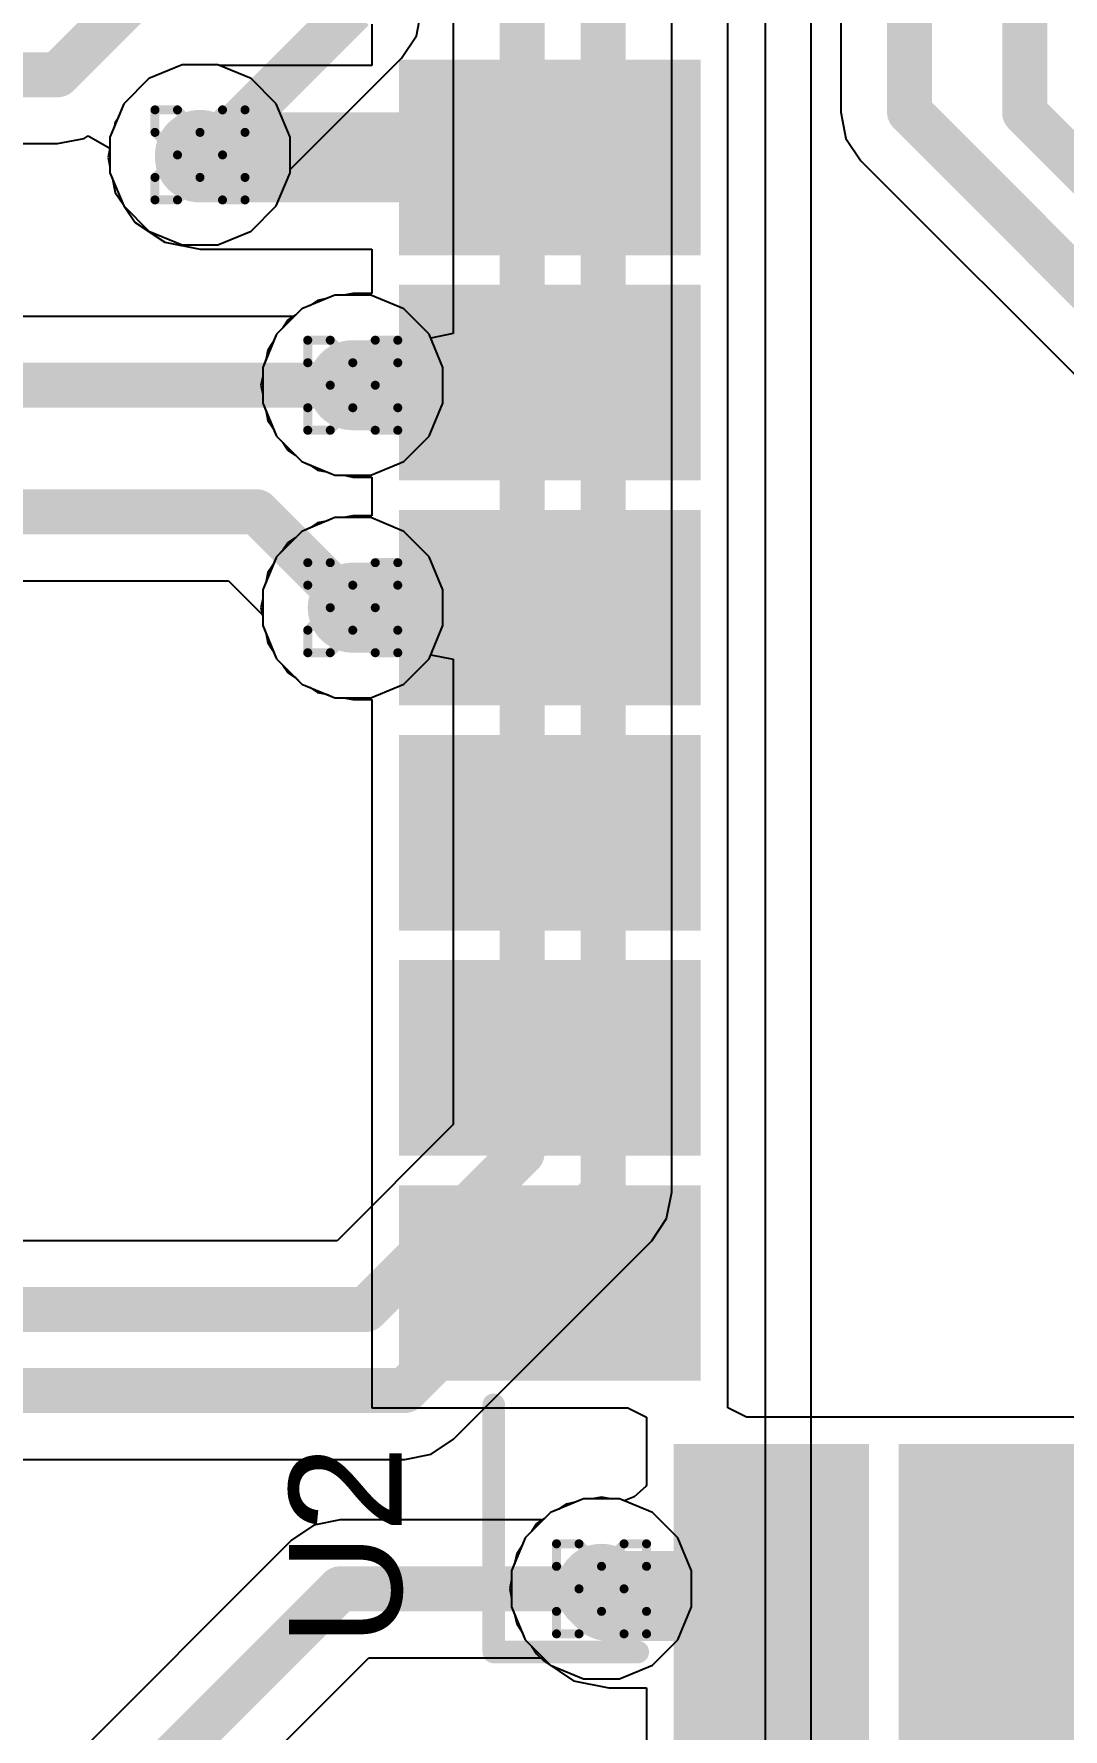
# Model space of a CAD drawing. Header units: inches. Extents: x -13 to 356, y -4 to 120.
# Drawn here: x 10.32 to 16.12, y 18.58 to 28.14 of the extents above; entities that cross this region are included whole.
import ezdxf

# ---------------------------------------------------------------- set-up
doc = ezdxf.new("R2010")
doc.units = ezdxf.units.IN
for name, color, linetype in [('Bottom Layer', 5, 'Continuous'), ('Drill Drawing', 1, 'Continuous'), ('GND', 16, 'Continuous'), ('POWER', 76, 'Continuous'), ('Top Layer', 1, 'Continuous'), ('Top Overlay', 2, 'Continuous'), ('Top Paste', 8, 'Continuous'), ('Top Solder', 216, 'Continuous'), ('Via Holes', 16, 'Continuous')]:
    doc.layers.add(name, color=color, linetype=linetype)
doc.styles.add('Arial', font='', dxfattribs={"height": 0.2})
doc.styles.get('Arial').set_extended_font_data('Arial')

# ---------------------------------------------------------------- blocks, each defined once
blk = doc.blocks.new('41_SMD_M______21')
at = {"layer": 'Top Layer'}
for points in [[(8, -5.91), (9.5, -5.91), (9.5, -6.81), (8, -6.81)], [(8, -7.18), (9.5, -7.18), (9.5, -8.08), (8, -8.08)], [(0.19, -9.63), (0.19, -8.13), (1.09, -8.13), (1.09, -9.63)], [(1.46, -9.63), (1.46, -8.13), (2.36, -8.13), (2.36, -9.63)], [(2.73, -9.63), (2.73, -8.13), (3.63, -8.13), (3.63, -9.63)], [(4, -9.63), (4, -8.13), (4.9, -8.13), (4.9, -9.63)], [(5.27, -9.63), (5.27, -8.13), (6.17, -8.13), (6.17, -9.63)], [(6.54, -9.63), (6.54, -8.13), (7.44, -8.13), (7.44, -9.63)]]:
    blk.add_hatch(color=1, dxfattribs=at).paths.add_polyline_path(points)
at = {"layer": 'Top Paste'}
for points in [[(8, -5.91), (9.5, -5.91), (9.5, -6.81), (8, -6.81)], [(8, -7.18), (9.5, -7.18), (9.5, -8.08), (8, -8.08)], [(0.19, -9.63), (0.19, -8.13), (1.09, -8.13), (1.09, -9.63)], [(1.46, -9.63), (1.46, -8.13), (2.36, -8.13), (2.36, -9.63)], [(2.73, -9.63), (2.73, -8.13), (3.63, -8.13), (3.63, -9.63)], [(4, -9.63), (4, -8.13), (4.9, -8.13), (4.9, -9.63)], [(5.27, -9.63), (5.27, -8.13), (6.17, -8.13), (6.17, -9.63)], [(6.54, -9.63), (6.54, -8.13), (7.44, -8.13), (7.44, -9.63)]]:
    blk.add_hatch(color=8, dxfattribs=at).paths.add_polyline_path(points)
at = {"layer": 'Top Solder'}
for points in [[(7.8984, -5.8084), (9.6016, -5.8084), (9.6016, -6.9116), (7.8984, -6.9116)], [(7.8984, -7.0784), (9.6016, -7.0784), (9.6016, -8.1816), (7.8984, -8.1816)], [(0.0884, -9.7316), (0.0884, -8.0284), (1.1916, -8.0284), (1.1916, -9.7316)], [(1.3584, -9.7316), (1.3584, -8.0284), (2.4616, -8.0284), (2.4616, -9.7316)], [(2.6284, -9.7316), (2.6284, -8.0284), (3.7316, -8.0284), (3.7316, -9.7316)], [(3.8984, -9.7316), (3.8984, -8.0284), (5.0016, -8.0284), (5.0016, -9.7316)], [(5.1684, -9.7316), (5.1684, -8.0284), (6.2716, -8.0284), (6.2716, -9.7316)], [(6.4384, -9.7316), (6.4384, -8.0284), (7.5416, -8.0284), (7.5416, -9.7316)]]:
    blk.add_hatch(color=216, dxfattribs=at).paths.add_polyline_path(points)
at = {"layer": 'Top Overlay'}
for points in [[(9.0718, -9.1968, 0.127, 0.127, 0), (9.0718, -8.384, 0.127, 0.127, 0)], [(9.0718, -9.1968, 0.127, 0.127, 0), (7.6768, -9.1968, 0.127, 0.127, 0)]]:
    blk.add_lwpolyline(points, format="xyseb", dxfattribs=at)
for points in [[(9.0401, -8.384, 0.0635, 0.0635, 1), (9.1036, -8.384, 0.0635, 0.0635, 1)], [(7.645, -9.1968, 0.0635, 0.0635, 1), (7.7085, -9.1968, 0.0635, 0.0635, 1)], [(9.0401, -9.1968, 0.0635, 0.0635, 1), (9.1036, -9.1968, 0.0635, 0.0635, 1)], [(9.0401, -9.1968, 0.0635, 0.0635, 1), (9.1036, -9.1968, 0.0635, 0.0635, 1)]]:
    blk.add_lwpolyline(points, format="xyseb", close=True, dxfattribs=at)

msp = doc.modelspace()

# ---------------------------------------------------------------- hatches: boundary and pattern name
at = {"layer": 'Bottom Layer'}
h = msp.add_hatch(color=5, dxfattribs=at)
edge = h.paths.add_edge_path()
edge.add_arc((11.2538, 27.4615), 0.254, 0, 360)
h = msp.add_hatch(color=5, dxfattribs=at)
edge = h.paths.add_edge_path()
edge.add_arc((12.1158, 26.162), 0.254, 0, 360)
h = msp.add_hatch(color=5, dxfattribs=at)
edge = h.paths.add_edge_path()
edge.add_arc((12.1158, 24.907), 0.254, 0, 360)
h = msp.add_hatch(color=5, dxfattribs=at)
edge = h.paths.add_edge_path()
edge.add_arc((13.5194, 19.3716), 0.254, 0, 360)
at = {"layer": 'GND'}
h = msp.add_hatch(color=16, dxfattribs=at)
edge = h.paths.add_edge_path()
edge.add_arc((11.2538, 27.4615), 0.254, 0, 360)
h = msp.add_hatch(color=16, dxfattribs=at)
edge = h.paths.add_edge_path()
edge.add_arc((12.1158, 26.162), 0.254, 0, 360)
h = msp.add_hatch(color=16, dxfattribs=at)
edge = h.paths.add_edge_path()
edge.add_arc((12.1158, 24.907), 0.254, 0, 360)
h = msp.add_hatch(color=16, dxfattribs=at)
edge = h.paths.add_edge_path()
edge.add_arc((13.5194, 19.3716), 0.254, 0, 360)
at = {"layer": 'POWER'}
h = msp.add_hatch(color=76, dxfattribs=at)
edge = h.paths.add_edge_path()
edge.add_arc((11.2538, 27.4615), 0.254, 0, 360)
h = msp.add_hatch(color=76, dxfattribs=at)
edge = h.paths.add_edge_path()
edge.add_arc((12.1158, 26.162), 0.254, 0, 360)
h = msp.add_hatch(color=76, dxfattribs=at)
edge = h.paths.add_edge_path()
edge.add_arc((12.1158, 24.907), 0.254, 0, 360)
h = msp.add_hatch(color=76, dxfattribs=at)
edge = h.paths.add_edge_path()
edge.add_arc((13.5194, 19.3716), 0.254, 0, 360)
at = {"layer": 'Top Layer'}
h = msp.add_hatch(color=1, dxfattribs=at)
edge = h.paths.add_edge_path()
edge.add_arc((11.2538, 27.4615), 0.254, 0, 360)
h = msp.add_hatch(color=1, dxfattribs=at)
edge = h.paths.add_edge_path()
edge.add_arc((12.1158, 26.162), 0.254, 0, 360)
h = msp.add_hatch(color=1, dxfattribs=at)
edge = h.paths.add_edge_path()
edge.add_arc((12.1158, 24.907), 0.254, 0, 360)
h = msp.add_hatch(color=1, dxfattribs=at)
edge = h.paths.add_edge_path()
edge.add_arc((13.5194, 19.3716), 0.254, 0, 360)
at = {"layer": 'Via Holes'}
h = msp.add_hatch(color=7, dxfattribs=at)
edge = h.paths.add_edge_path()
edge.add_arc((11.2538, 27.4615), 0.127, 0, 360)
h = msp.add_hatch(color=7, dxfattribs=at)
edge = h.paths.add_edge_path()
edge.add_arc((12.1158, 26.162), 0.127, 0, 360)
h = msp.add_hatch(color=7, dxfattribs=at)
edge = h.paths.add_edge_path()
edge.add_arc((12.1158, 24.907), 0.127, 0, 360)
h = msp.add_hatch(color=7, dxfattribs=at)
edge = h.paths.add_edge_path()
edge.add_arc((13.5194, 19.3716), 0.127, 0, 360)

# ---------------------------------------------------------------- linework, layer by layer
at = {"layer": 'Bottom Layer'}
for p, q in [((12.6824, 36.5295), (12.6824, 26.4533)), ((13.9166, 21.609), (13.9166, 36.0573)), ((14.869, 33.7659), (14.869, 27.7034)), ((12.4747, 28.134), (12.5043, 28.2826)), ((12.3905, 28.008), (12.4747, 28.134)), ((11.7618, 27.3793), (12.3905, 28.008)), ((14.869, 27.7034), (14.8986, 27.5548)), ((10.4506, 27.5253), (10.5993, 27.5549)), ((10.5993, 27.5549), (10.6219, 27.57)), ((10.6219, 27.57), (10.7458, 27.5001)), ((14.8986, 27.5548), (14.9828, 27.4287)), ((8.7823, 27.5253), (10.4506, 27.5253)), ((10.7458, 27.5001), (10.7458, 27.3604)), ((10.7458, 27.3604), (10.8231, 27.1737)), ((11.6845, 27.1737), (11.7618, 27.3604)), ((11.7618, 27.3604), (11.7618, 27.3793)), ((14.9828, 27.4287), (17.1531, 25.2584)), ((10.8231, 27.1737), (10.966, 27.0308)), ((11.5416, 27.0308), (11.6845, 27.1737)), ((10.966, 27.0308), (11.1528, 26.9535)), ((11.3548, 26.9535), (11.5416, 27.0308)), ((11.1528, 26.9535), (11.3548, 26.9535)), ((11.828, 26.5927), (11.7858, 26.5505)), ((12.0148, 26.67), (11.828, 26.5927)), ((12.2168, 26.67), (12.0148, 26.67)), ((12.4036, 26.5927), (12.2168, 26.67)), ((12.5465, 26.4498), (12.4036, 26.5927)), ((11.7858, 26.5505), (3.7679, 26.5505)), ((12.5554, 26.4281), (12.5465, 26.4498)), ((12.6824, 26.4533), (12.5554, 26.4281)), ((3.1655, 25.0591), (11.4143, 25.0591)), ((11.4143, 25.0591), (11.6078, 24.8656)), ((11.6078, 24.8656), (11.6078, 24.806)), ((11.6078, 24.806), (11.6851, 24.6192)), ((11.6851, 24.6192), (11.828, 24.4763)), ((12.4036, 24.4763), (12.5465, 24.6192)), ((12.5465, 24.6192), (12.5554, 24.6409)), ((12.5554, 24.6409), (12.6824, 24.6157)), ((12.6824, 24.6157), (12.6824, 21.9907)), ((11.828, 24.4763), (12.0148, 24.399)), ((12.0148, 24.399), (12.2168, 24.399)), ((12.2168, 24.399), (12.4036, 24.4763)), ((12.6824, 21.9907), (12.0276, 21.3358)), ((13.887, 21.4603), (13.9166, 21.609)), ((13.8028, 21.3343), (13.887, 21.4603)), ((12.0276, 21.3358), (3.927, 21.3358)), ((12.684, 20.2155), (13.8028, 21.3343)), ((12.5579, 20.1313), (12.684, 20.2155)), ((8.7085, 20.1017), (12.4093, 20.1017)), ((12.4093, 20.1017), (12.5579, 20.1313)), ((13.2317, 19.8022), (13.1895, 19.76)), ((13.4184, 19.8796), (13.2317, 19.8022)), ((13.6205, 19.8796), (13.4184, 19.8796)), ((13.8072, 19.8022), (13.6205, 19.8796)), ((13.9501, 19.6593), (13.8072, 19.8022)), ((11.896, 19.7304), (11.77, 19.6462)), ((12.0447, 19.76), (11.896, 19.7304)), ((13.1895, 19.76), (12.0447, 19.76)), ((11.77, 19.6462), (9.8549, 17.7311)), ((14.0274, 19.4726), (13.9501, 19.6593)), ((14.0274, 19.2705), (14.0274, 19.4726)), ((13.9501, 19.0838), (14.0274, 19.2705)), ((13.8072, 18.9409), (13.9501, 19.0838)), ((10.6593, 17.4368), (12.2056, 18.9831)), ((12.2056, 18.9831), (13.1895, 18.9831)), ((13.1895, 18.9831), (13.2317, 18.9409)), ((13.2317, 18.9409), (13.4184, 18.8636)), ((13.6205, 18.8636), (13.8072, 18.9409)), ((13.4184, 18.8636), (13.6205, 18.8636))]:
    msp.add_line(p, q, dxfattribs=at)
for points in [[(13.0709, 21.8298, 0.254, 0.254, 0), (13.0709, 36.5295, 0.254, 0.254, 0)], [(13.5281, 21.609, 0.254, 0.254, 0), (13.5281, 36.2182, 0.254, 0.254, 0)], [(15.2575, 27.7034, 0.254, 0.254, 0), (15.2575, 33.7659, 0.254, 0.254, 0)], [(15.9072, 27.7002, 0.254, 0.254, 0), (15.9072, 31.257, 0.254, 0.254, 0)], [(10.4506, 27.9138, 0.254, 0.254, 0), (11.2538, 28.717, 0.254, 0.254, 0)], [(11.2946, 27.4615, 0.254, 0.254, 0), (12.1158, 28.2826, 0.254, 0.254, 0)], [(-0.5352, 27.9138, 0.254, 0.254, 0), (10.4506, 27.9138, 0.254, 0.254, 0)], [(15.2575, 27.7034, 0.254, 0.254, 0), (17.4278, 25.5331, 0.254, 0.254, 0)], [(15.9072, 27.7002, 0.254, 0.254, 0), (17.6171, 25.9903, 0.254, 0.254, 0)], [(3.4379, 26.162, 0.254, 0.254, 0), (12.1158, 26.162, 0.254, 0.254, 0)], [(2.8356, 25.4476, 0.254, 0.254, 0), (11.5752, 25.4476, 0.254, 0.254, 0)], [(11.5752, 25.4476, 0.254, 0.254, 0), (12.1158, 24.907, 0.254, 0.254, 0)], [(12.1885, 20.9473, 0.254, 0.254, 0), (13.0709, 21.8298, 0.254, 0.254, 0)], [(12.4093, 20.4901, 0.254, 0.254, 0), (13.5281, 21.609, 0.254, 0.254, 0)], [(3.927, 20.9473, 0.254, 0.254, 0), (12.1885, 20.9473, 0.254, 0.254, 0)], [(4.1782, 20.4901, 0.254, 0.254, 0), (12.4093, 20.4901, 0.254, 0.254, 0)], [(10.0158, 17.3427, 0.254, 0.254, 0), (12.0447, 19.3716, 0.254, 0.254, 0)], [(12.0447, 19.3716, 0.254, 0.254, 0), (13.5194, 19.3716, 0.254, 0.254, 0)]]:
    msp.add_lwpolyline(points, format="xyseb", dxfattribs=at)
for points in [[(10.3871, 27.9138, 0.127, 0.127, 1), (10.5141, 27.9138, 0.127, 0.127, 1)], [(10.3871, 27.9138, 0.127, 0.127, 1), (10.5141, 27.9138, 0.127, 0.127, 1)], [(15.194, 27.7034, 0.127, 0.127, 1), (15.321, 27.7034, 0.127, 0.127, 1)], [(15.194, 27.7034, 0.127, 0.127, 1), (15.321, 27.7034, 0.127, 0.127, 1)], [(15.8437, 27.7002, 0.127, 0.127, 1), (15.9707, 27.7002, 0.127, 0.127, 1)], [(15.8437, 27.7002, 0.127, 0.127, 1), (15.9707, 27.7002, 0.127, 0.127, 1)], [(11.2311, 27.4615, 0.127, 0.127, 1), (11.3581, 27.4615, 0.127, 0.127, 1)], [(12.0523, 26.162, 0.127, 0.127, 1), (12.1793, 26.162, 0.127, 0.127, 1)], [(11.5117, 25.4476, 0.127, 0.127, 1), (11.6387, 25.4476, 0.127, 0.127, 1)], [(11.5117, 25.4476, 0.127, 0.127, 1), (11.6387, 25.4476, 0.127, 0.127, 1)], [(12.0523, 24.907, 0.127, 0.127, 1), (12.1793, 24.907, 0.127, 0.127, 1)], [(13.0074, 21.8298, 0.127, 0.127, 1), (13.1344, 21.8298, 0.127, 0.127, 1)], [(13.0074, 21.8298, 0.127, 0.127, 1), (13.1344, 21.8298, 0.127, 0.127, 1)], [(13.4646, 21.609, 0.127, 0.127, 1), (13.5916, 21.609, 0.127, 0.127, 1)], [(13.4646, 21.609, 0.127, 0.127, 1), (13.5916, 21.609, 0.127, 0.127, 1)], [(12.125, 20.9473, 0.127, 0.127, 1), (12.252, 20.9473, 0.127, 0.127, 1)], [(12.125, 20.9473, 0.127, 0.127, 1), (12.252, 20.9473, 0.127, 0.127, 1)], [(12.3458, 20.4901, 0.127, 0.127, 1), (12.4728, 20.4901, 0.127, 0.127, 1)], [(12.3458, 20.4901, 0.127, 0.127, 1), (12.4728, 20.4901, 0.127, 0.127, 1)], [(11.9812, 19.3716, 0.127, 0.127, 1), (12.1082, 19.3716, 0.127, 0.127, 1)], [(11.9812, 19.3716, 0.127, 0.127, 1), (12.1082, 19.3716, 0.127, 0.127, 1)], [(13.4559, 19.3716, 0.127, 0.127, 1), (13.5829, 19.3716, 0.127, 0.127, 1)]]:
    msp.add_lwpolyline(points, format="xyseb", close=True, dxfattribs=at)
at = {"layer": 'Drill Drawing'}
for points in [[(10.9998, 27.5885, 0.0508, 0.0508, 0), (10.9998, 27.7155, 0.0508, 0.0508, 0)], [(10.9998, 27.7155, 0.0508, 0.0508, 0), (11.1268, 27.7155, 0.0508, 0.0508, 0)], [(11.1268, 27.7155, 0.0508, 0.0508, 0), (11.2538, 27.5885, 0.0508, 0.0508, 0)], [(11.2538, 27.5885, 0.0508, 0.0508, 0), (11.3808, 27.7155, 0.0508, 0.0508, 0)], [(11.3808, 27.7155, 0.0508, 0.0508, 0), (11.5078, 27.7155, 0.0508, 0.0508, 0)], [(11.5078, 27.5885, 0.0508, 0.0508, 0), (11.5078, 27.7155, 0.0508, 0.0508, 0)], [(10.9998, 27.5885, 0.0508, 0.0508, 0), (11.1268, 27.4615, 0.0508, 0.0508, 0)], [(11.3808, 27.4615, 0.0508, 0.0508, 0), (11.5078, 27.5885, 0.0508, 0.0508, 0)], [(10.9998, 27.3345, 0.0508, 0.0508, 0), (11.1268, 27.4615, 0.0508, 0.0508, 0)], [(11.3808, 27.4615, 0.0508, 0.0508, 0), (11.5078, 27.3345, 0.0508, 0.0508, 0)], [(10.9998, 27.2075, 0.0508, 0.0508, 0), (10.9998, 27.3345, 0.0508, 0.0508, 0)], [(11.1268, 27.2075, 0.0508, 0.0508, 0), (11.2538, 27.3345, 0.0508, 0.0508, 0)], [(11.2538, 27.3345, 0.0508, 0.0508, 0), (11.3808, 27.2075, 0.0508, 0.0508, 0)], [(11.5078, 27.2075, 0.0508, 0.0508, 0), (11.5078, 27.3345, 0.0508, 0.0508, 0)], [(10.9998, 27.2075, 0.0508, 0.0508, 0), (11.1268, 27.2075, 0.0508, 0.0508, 0)], [(11.3808, 27.2075, 0.0508, 0.0508, 0), (11.5078, 27.2075, 0.0508, 0.0508, 0)], [(11.8618, 26.289, 0.0508, 0.0508, 0), (11.8618, 26.416, 0.0508, 0.0508, 0)], [(11.8618, 26.416, 0.0508, 0.0508, 0), (11.9888, 26.416, 0.0508, 0.0508, 0)], [(11.9888, 26.416, 0.0508, 0.0508, 0), (12.1158, 26.289, 0.0508, 0.0508, 0)], [(12.1158, 26.289, 0.0508, 0.0508, 0), (12.2428, 26.416, 0.0508, 0.0508, 0)], [(12.2428, 26.416, 0.0508, 0.0508, 0), (12.3698, 26.416, 0.0508, 0.0508, 0)], [(12.3698, 26.289, 0.0508, 0.0508, 0), (12.3698, 26.416, 0.0508, 0.0508, 0)], [(11.8618, 26.289, 0.0508, 0.0508, 0), (11.9888, 26.162, 0.0508, 0.0508, 0)], [(12.2428, 26.162, 0.0508, 0.0508, 0), (12.3698, 26.289, 0.0508, 0.0508, 0)], [(11.8618, 26.035, 0.0508, 0.0508, 0), (11.9888, 26.162, 0.0508, 0.0508, 0)], [(12.2428, 26.162, 0.0508, 0.0508, 0), (12.3698, 26.035, 0.0508, 0.0508, 0)], [(11.8618, 25.908, 0.0508, 0.0508, 0), (11.8618, 26.035, 0.0508, 0.0508, 0)], [(11.9888, 25.908, 0.0508, 0.0508, 0), (12.1158, 26.035, 0.0508, 0.0508, 0)], [(12.1158, 26.035, 0.0508, 0.0508, 0), (12.2428, 25.908, 0.0508, 0.0508, 0)], [(12.3698, 25.908, 0.0508, 0.0508, 0), (12.3698, 26.035, 0.0508, 0.0508, 0)], [(11.8618, 25.908, 0.0508, 0.0508, 0), (11.9888, 25.908, 0.0508, 0.0508, 0)], [(12.2428, 25.908, 0.0508, 0.0508, 0), (12.3698, 25.908, 0.0508, 0.0508, 0)], [(11.8618, 25.034, 0.0508, 0.0508, 0), (11.8618, 25.161, 0.0508, 0.0508, 0)], [(11.8618, 25.161, 0.0508, 0.0508, 0), (11.9888, 25.161, 0.0508, 0.0508, 0)], [(11.9888, 25.161, 0.0508, 0.0508, 0), (12.1158, 25.034, 0.0508, 0.0508, 0)], [(12.1158, 25.034, 0.0508, 0.0508, 0), (12.2428, 25.161, 0.0508, 0.0508, 0)], [(12.2428, 25.161, 0.0508, 0.0508, 0), (12.3698, 25.161, 0.0508, 0.0508, 0)], [(12.3698, 25.034, 0.0508, 0.0508, 0), (12.3698, 25.161, 0.0508, 0.0508, 0)], [(11.8618, 25.034, 0.0508, 0.0508, 0), (11.9888, 24.907, 0.0508, 0.0508, 0)], [(12.2428, 24.907, 0.0508, 0.0508, 0), (12.3698, 25.034, 0.0508, 0.0508, 0)], [(11.8618, 24.78, 0.0508, 0.0508, 0), (11.9888, 24.907, 0.0508, 0.0508, 0)], [(12.2428, 24.907, 0.0508, 0.0508, 0), (12.3698, 24.78, 0.0508, 0.0508, 0)], [(11.8618, 24.653, 0.0508, 0.0508, 0), (11.8618, 24.78, 0.0508, 0.0508, 0)], [(11.9888, 24.653, 0.0508, 0.0508, 0), (12.1158, 24.78, 0.0508, 0.0508, 0)], [(12.1158, 24.78, 0.0508, 0.0508, 0), (12.2428, 24.653, 0.0508, 0.0508, 0)], [(12.3698, 24.653, 0.0508, 0.0508, 0), (12.3698, 24.78, 0.0508, 0.0508, 0)], [(11.8618, 24.653, 0.0508, 0.0508, 0), (11.9888, 24.653, 0.0508, 0.0508, 0)], [(12.2428, 24.653, 0.0508, 0.0508, 0), (12.3698, 24.653, 0.0508, 0.0508, 0)], [(13.2654, 19.4986, 0.0508, 0.0508, 0), (13.2654, 19.6256, 0.0508, 0.0508, 0)], [(13.2654, 19.6256, 0.0508, 0.0508, 0), (13.3924, 19.6256, 0.0508, 0.0508, 0)], [(13.3924, 19.6256, 0.0508, 0.0508, 0), (13.5194, 19.4986, 0.0508, 0.0508, 0)], [(13.5194, 19.4986, 0.0508, 0.0508, 0), (13.6464, 19.6256, 0.0508, 0.0508, 0)], [(13.6464, 19.6256, 0.0508, 0.0508, 0), (13.7734, 19.6256, 0.0508, 0.0508, 0)], [(13.7734, 19.4986, 0.0508, 0.0508, 0), (13.7734, 19.6256, 0.0508, 0.0508, 0)], [(13.2654, 19.4986, 0.0508, 0.0508, 0), (13.3924, 19.3716, 0.0508, 0.0508, 0)], [(13.6464, 19.3716, 0.0508, 0.0508, 0), (13.7734, 19.4986, 0.0508, 0.0508, 0)], [(13.2654, 19.2446, 0.0508, 0.0508, 0), (13.3924, 19.3716, 0.0508, 0.0508, 0)], [(13.6464, 19.3716, 0.0508, 0.0508, 0), (13.7734, 19.2446, 0.0508, 0.0508, 0)], [(13.2654, 19.1176, 0.0508, 0.0508, 0), (13.2654, 19.2446, 0.0508, 0.0508, 0)], [(13.3924, 19.1176, 0.0508, 0.0508, 0), (13.5194, 19.2446, 0.0508, 0.0508, 0)], [(13.5194, 19.2446, 0.0508, 0.0508, 0), (13.6464, 19.1176, 0.0508, 0.0508, 0)], [(13.7734, 19.1176, 0.0508, 0.0508, 0), (13.7734, 19.2446, 0.0508, 0.0508, 0)], [(13.2654, 19.1176, 0.0508, 0.0508, 0), (13.3924, 19.1176, 0.0508, 0.0508, 0)], [(13.6464, 19.1176, 0.0508, 0.0508, 0), (13.7734, 19.1176, 0.0508, 0.0508, 0)]]:
    msp.add_lwpolyline(points, format="xyseb", dxfattribs=at)
for points in [[(10.9871, 27.7155, 0.0254, 0.0254, 1), (11.0125, 27.7155, 0.0254, 0.0254, 1)], [(10.9871, 27.7155, 0.0254, 0.0254, 1), (11.0125, 27.7155, 0.0254, 0.0254, 1)], [(11.1141, 27.7155, 0.0254, 0.0254, 1), (11.1395, 27.7155, 0.0254, 0.0254, 1)], [(11.1141, 27.7155, 0.0254, 0.0254, 1), (11.1395, 27.7155, 0.0254, 0.0254, 1)], [(11.3681, 27.7155, 0.0254, 0.0254, 1), (11.3935, 27.7155, 0.0254, 0.0254, 1)], [(11.3681, 27.7155, 0.0254, 0.0254, 1), (11.3935, 27.7155, 0.0254, 0.0254, 1)], [(11.4951, 27.7155, 0.0254, 0.0254, 1), (11.5205, 27.7155, 0.0254, 0.0254, 1)], [(11.4951, 27.7155, 0.0254, 0.0254, 1), (11.5205, 27.7155, 0.0254, 0.0254, 1)], [(10.9871, 27.5885, 0.0254, 0.0254, 1), (11.0125, 27.5885, 0.0254, 0.0254, 1)], [(10.9871, 27.5885, 0.0254, 0.0254, 1), (11.0125, 27.5885, 0.0254, 0.0254, 1)], [(11.2411, 27.5885, 0.0254, 0.0254, 1), (11.2665, 27.5885, 0.0254, 0.0254, 1)], [(11.2411, 27.5885, 0.0254, 0.0254, 1), (11.2665, 27.5885, 0.0254, 0.0254, 1)], [(11.4951, 27.5885, 0.0254, 0.0254, 1), (11.5205, 27.5885, 0.0254, 0.0254, 1)], [(11.4951, 27.5885, 0.0254, 0.0254, 1), (11.5205, 27.5885, 0.0254, 0.0254, 1)], [(11.1141, 27.4615, 0.0254, 0.0254, 1), (11.1395, 27.4615, 0.0254, 0.0254, 1)], [(11.1141, 27.4615, 0.0254, 0.0254, 1), (11.1395, 27.4615, 0.0254, 0.0254, 1)], [(11.3681, 27.4615, 0.0254, 0.0254, 1), (11.3935, 27.4615, 0.0254, 0.0254, 1)], [(11.3681, 27.4615, 0.0254, 0.0254, 1), (11.3935, 27.4615, 0.0254, 0.0254, 1)], [(10.9871, 27.3345, 0.0254, 0.0254, 1), (11.0125, 27.3345, 0.0254, 0.0254, 1)], [(10.9871, 27.3345, 0.0254, 0.0254, 1), (11.0125, 27.3345, 0.0254, 0.0254, 1)], [(11.2411, 27.3345, 0.0254, 0.0254, 1), (11.2665, 27.3345, 0.0254, 0.0254, 1)], [(11.2411, 27.3345, 0.0254, 0.0254, 1), (11.2665, 27.3345, 0.0254, 0.0254, 1)], [(11.4951, 27.3345, 0.0254, 0.0254, 1), (11.5205, 27.3345, 0.0254, 0.0254, 1)], [(11.4951, 27.3345, 0.0254, 0.0254, 1), (11.5205, 27.3345, 0.0254, 0.0254, 1)], [(10.9871, 27.2075, 0.0254, 0.0254, 1), (11.0125, 27.2075, 0.0254, 0.0254, 1)], [(10.9871, 27.2075, 0.0254, 0.0254, 1), (11.0125, 27.2075, 0.0254, 0.0254, 1)], [(11.1141, 27.2075, 0.0254, 0.0254, 1), (11.1395, 27.2075, 0.0254, 0.0254, 1)], [(11.1141, 27.2075, 0.0254, 0.0254, 1), (11.1395, 27.2075, 0.0254, 0.0254, 1)], [(11.3681, 27.2075, 0.0254, 0.0254, 1), (11.3935, 27.2075, 0.0254, 0.0254, 1)], [(11.3681, 27.2075, 0.0254, 0.0254, 1), (11.3935, 27.2075, 0.0254, 0.0254, 1)], [(11.4951, 27.2075, 0.0254, 0.0254, 1), (11.5205, 27.2075, 0.0254, 0.0254, 1)], [(11.4951, 27.2075, 0.0254, 0.0254, 1), (11.5205, 27.2075, 0.0254, 0.0254, 1)], [(11.8491, 26.416, 0.0254, 0.0254, 1), (11.8745, 26.416, 0.0254, 0.0254, 1)], [(11.8491, 26.416, 0.0254, 0.0254, 1), (11.8745, 26.416, 0.0254, 0.0254, 1)], [(11.9761, 26.416, 0.0254, 0.0254, 1), (12.0015, 26.416, 0.0254, 0.0254, 1)], [(11.9761, 26.416, 0.0254, 0.0254, 1), (12.0015, 26.416, 0.0254, 0.0254, 1)], [(12.2301, 26.416, 0.0254, 0.0254, 1), (12.2555, 26.416, 0.0254, 0.0254, 1)], [(12.2301, 26.416, 0.0254, 0.0254, 1), (12.2555, 26.416, 0.0254, 0.0254, 1)], [(12.3571, 26.416, 0.0254, 0.0254, 1), (12.3825, 26.416, 0.0254, 0.0254, 1)], [(12.3571, 26.416, 0.0254, 0.0254, 1), (12.3825, 26.416, 0.0254, 0.0254, 1)], [(11.8491, 26.289, 0.0254, 0.0254, 1), (11.8745, 26.289, 0.0254, 0.0254, 1)], [(11.8491, 26.289, 0.0254, 0.0254, 1), (11.8745, 26.289, 0.0254, 0.0254, 1)], [(12.1031, 26.289, 0.0254, 0.0254, 1), (12.1285, 26.289, 0.0254, 0.0254, 1)], [(12.1031, 26.289, 0.0254, 0.0254, 1), (12.1285, 26.289, 0.0254, 0.0254, 1)], [(12.3571, 26.289, 0.0254, 0.0254, 1), (12.3825, 26.289, 0.0254, 0.0254, 1)], [(12.3571, 26.289, 0.0254, 0.0254, 1), (12.3825, 26.289, 0.0254, 0.0254, 1)], [(11.9761, 26.162, 0.0254, 0.0254, 1), (12.0015, 26.162, 0.0254, 0.0254, 1)], [(11.9761, 26.162, 0.0254, 0.0254, 1), (12.0015, 26.162, 0.0254, 0.0254, 1)], [(12.2301, 26.162, 0.0254, 0.0254, 1), (12.2555, 26.162, 0.0254, 0.0254, 1)], [(12.2301, 26.162, 0.0254, 0.0254, 1), (12.2555, 26.162, 0.0254, 0.0254, 1)], [(11.8491, 26.035, 0.0254, 0.0254, 1), (11.8745, 26.035, 0.0254, 0.0254, 1)], [(11.8491, 26.035, 0.0254, 0.0254, 1), (11.8745, 26.035, 0.0254, 0.0254, 1)], [(12.1031, 26.035, 0.0254, 0.0254, 1), (12.1285, 26.035, 0.0254, 0.0254, 1)], [(12.1031, 26.035, 0.0254, 0.0254, 1), (12.1285, 26.035, 0.0254, 0.0254, 1)], [(12.3571, 26.035, 0.0254, 0.0254, 1), (12.3825, 26.035, 0.0254, 0.0254, 1)], [(12.3571, 26.035, 0.0254, 0.0254, 1), (12.3825, 26.035, 0.0254, 0.0254, 1)], [(11.8491, 25.908, 0.0254, 0.0254, 1), (11.8745, 25.908, 0.0254, 0.0254, 1)], [(11.8491, 25.908, 0.0254, 0.0254, 1), (11.8745, 25.908, 0.0254, 0.0254, 1)], [(11.9761, 25.908, 0.0254, 0.0254, 1), (12.0015, 25.908, 0.0254, 0.0254, 1)], [(11.9761, 25.908, 0.0254, 0.0254, 1), (12.0015, 25.908, 0.0254, 0.0254, 1)], [(12.2301, 25.908, 0.0254, 0.0254, 1), (12.2555, 25.908, 0.0254, 0.0254, 1)], [(12.2301, 25.908, 0.0254, 0.0254, 1), (12.2555, 25.908, 0.0254, 0.0254, 1)], [(12.3571, 25.908, 0.0254, 0.0254, 1), (12.3825, 25.908, 0.0254, 0.0254, 1)], [(12.3571, 25.908, 0.0254, 0.0254, 1), (12.3825, 25.908, 0.0254, 0.0254, 1)], [(11.8491, 25.161, 0.0254, 0.0254, 1), (11.8745, 25.161, 0.0254, 0.0254, 1)], [(11.8491, 25.161, 0.0254, 0.0254, 1), (11.8745, 25.161, 0.0254, 0.0254, 1)], [(11.9761, 25.161, 0.0254, 0.0254, 1), (12.0015, 25.161, 0.0254, 0.0254, 1)], [(11.9761, 25.161, 0.0254, 0.0254, 1), (12.0015, 25.161, 0.0254, 0.0254, 1)], [(12.2301, 25.161, 0.0254, 0.0254, 1), (12.2555, 25.161, 0.0254, 0.0254, 1)], [(12.2301, 25.161, 0.0254, 0.0254, 1), (12.2555, 25.161, 0.0254, 0.0254, 1)], [(12.3571, 25.161, 0.0254, 0.0254, 1), (12.3825, 25.161, 0.0254, 0.0254, 1)], [(12.3571, 25.161, 0.0254, 0.0254, 1), (12.3825, 25.161, 0.0254, 0.0254, 1)], [(11.8491, 25.034, 0.0254, 0.0254, 1), (11.8745, 25.034, 0.0254, 0.0254, 1)], [(11.8491, 25.034, 0.0254, 0.0254, 1), (11.8745, 25.034, 0.0254, 0.0254, 1)], [(12.1031, 25.034, 0.0254, 0.0254, 1), (12.1285, 25.034, 0.0254, 0.0254, 1)], [(12.1031, 25.034, 0.0254, 0.0254, 1), (12.1285, 25.034, 0.0254, 0.0254, 1)], [(12.3571, 25.034, 0.0254, 0.0254, 1), (12.3825, 25.034, 0.0254, 0.0254, 1)], [(12.3571, 25.034, 0.0254, 0.0254, 1), (12.3825, 25.034, 0.0254, 0.0254, 1)], [(11.9761, 24.907, 0.0254, 0.0254, 1), (12.0015, 24.907, 0.0254, 0.0254, 1)], [(11.9761, 24.907, 0.0254, 0.0254, 1), (12.0015, 24.907, 0.0254, 0.0254, 1)], [(12.2301, 24.907, 0.0254, 0.0254, 1), (12.2555, 24.907, 0.0254, 0.0254, 1)], [(12.2301, 24.907, 0.0254, 0.0254, 1), (12.2555, 24.907, 0.0254, 0.0254, 1)], [(11.8491, 24.78, 0.0254, 0.0254, 1), (11.8745, 24.78, 0.0254, 0.0254, 1)], [(11.8491, 24.78, 0.0254, 0.0254, 1), (11.8745, 24.78, 0.0254, 0.0254, 1)], [(12.1031, 24.78, 0.0254, 0.0254, 1), (12.1285, 24.78, 0.0254, 0.0254, 1)], [(12.1031, 24.78, 0.0254, 0.0254, 1), (12.1285, 24.78, 0.0254, 0.0254, 1)], [(12.3571, 24.78, 0.0254, 0.0254, 1), (12.3825, 24.78, 0.0254, 0.0254, 1)], [(12.3571, 24.78, 0.0254, 0.0254, 1), (12.3825, 24.78, 0.0254, 0.0254, 1)], [(11.8491, 24.653, 0.0254, 0.0254, 1), (11.8745, 24.653, 0.0254, 0.0254, 1)], [(11.8491, 24.653, 0.0254, 0.0254, 1), (11.8745, 24.653, 0.0254, 0.0254, 1)], [(11.9761, 24.653, 0.0254, 0.0254, 1), (12.0015, 24.653, 0.0254, 0.0254, 1)], [(11.9761, 24.653, 0.0254, 0.0254, 1), (12.0015, 24.653, 0.0254, 0.0254, 1)], [(12.2301, 24.653, 0.0254, 0.0254, 1), (12.2555, 24.653, 0.0254, 0.0254, 1)], [(12.2301, 24.653, 0.0254, 0.0254, 1), (12.2555, 24.653, 0.0254, 0.0254, 1)], [(12.3571, 24.653, 0.0254, 0.0254, 1), (12.3825, 24.653, 0.0254, 0.0254, 1)], [(12.3571, 24.653, 0.0254, 0.0254, 1), (12.3825, 24.653, 0.0254, 0.0254, 1)], [(13.2527, 19.6256, 0.0254, 0.0254, 1), (13.2781, 19.6256, 0.0254, 0.0254, 1)], [(13.2527, 19.6256, 0.0254, 0.0254, 1), (13.2781, 19.6256, 0.0254, 0.0254, 1)], [(13.3797, 19.6256, 0.0254, 0.0254, 1), (13.4051, 19.6256, 0.0254, 0.0254, 1)], [(13.3797, 19.6256, 0.0254, 0.0254, 1), (13.4051, 19.6256, 0.0254, 0.0254, 1)], [(13.6337, 19.6256, 0.0254, 0.0254, 1), (13.6591, 19.6256, 0.0254, 0.0254, 1)], [(13.6337, 19.6256, 0.0254, 0.0254, 1), (13.6591, 19.6256, 0.0254, 0.0254, 1)], [(13.7607, 19.6256, 0.0254, 0.0254, 1), (13.7861, 19.6256, 0.0254, 0.0254, 1)], [(13.7607, 19.6256, 0.0254, 0.0254, 1), (13.7861, 19.6256, 0.0254, 0.0254, 1)], [(13.2527, 19.4986, 0.0254, 0.0254, 1), (13.2781, 19.4986, 0.0254, 0.0254, 1)], [(13.2527, 19.4986, 0.0254, 0.0254, 1), (13.2781, 19.4986, 0.0254, 0.0254, 1)], [(13.5067, 19.4986, 0.0254, 0.0254, 1), (13.5321, 19.4986, 0.0254, 0.0254, 1)], [(13.5067, 19.4986, 0.0254, 0.0254, 1), (13.5321, 19.4986, 0.0254, 0.0254, 1)], [(13.7607, 19.4986, 0.0254, 0.0254, 1), (13.7861, 19.4986, 0.0254, 0.0254, 1)], [(13.7607, 19.4986, 0.0254, 0.0254, 1), (13.7861, 19.4986, 0.0254, 0.0254, 1)], [(13.3797, 19.3716, 0.0254, 0.0254, 1), (13.4051, 19.3716, 0.0254, 0.0254, 1)], [(13.3797, 19.3716, 0.0254, 0.0254, 1), (13.4051, 19.3716, 0.0254, 0.0254, 1)], [(13.6337, 19.3716, 0.0254, 0.0254, 1), (13.6591, 19.3716, 0.0254, 0.0254, 1)], [(13.6337, 19.3716, 0.0254, 0.0254, 1), (13.6591, 19.3716, 0.0254, 0.0254, 1)], [(13.2527, 19.2446, 0.0254, 0.0254, 1), (13.2781, 19.2446, 0.0254, 0.0254, 1)], [(13.2527, 19.2446, 0.0254, 0.0254, 1), (13.2781, 19.2446, 0.0254, 0.0254, 1)], [(13.5067, 19.2446, 0.0254, 0.0254, 1), (13.5321, 19.2446, 0.0254, 0.0254, 1)], [(13.5067, 19.2446, 0.0254, 0.0254, 1), (13.5321, 19.2446, 0.0254, 0.0254, 1)], [(13.7607, 19.2446, 0.0254, 0.0254, 1), (13.7861, 19.2446, 0.0254, 0.0254, 1)], [(13.7607, 19.2446, 0.0254, 0.0254, 1), (13.7861, 19.2446, 0.0254, 0.0254, 1)], [(13.2527, 19.1176, 0.0254, 0.0254, 1), (13.2781, 19.1176, 0.0254, 0.0254, 1)], [(13.2527, 19.1176, 0.0254, 0.0254, 1), (13.2781, 19.1176, 0.0254, 0.0254, 1)], [(13.3797, 19.1176, 0.0254, 0.0254, 1), (13.4051, 19.1176, 0.0254, 0.0254, 1)], [(13.3797, 19.1176, 0.0254, 0.0254, 1), (13.4051, 19.1176, 0.0254, 0.0254, 1)], [(13.6337, 19.1176, 0.0254, 0.0254, 1), (13.6591, 19.1176, 0.0254, 0.0254, 1)], [(13.6337, 19.1176, 0.0254, 0.0254, 1), (13.6591, 19.1176, 0.0254, 0.0254, 1)], [(13.7607, 19.1176, 0.0254, 0.0254, 1), (13.7861, 19.1176, 0.0254, 0.0254, 1)], [(13.7607, 19.1176, 0.0254, 0.0254, 1), (13.7861, 19.1176, 0.0254, 0.0254, 1)]]:
    msp.add_lwpolyline(points, format="xyseb", close=True, dxfattribs=at)
at = {"layer": 'GND'}
for p, q in [((11.1528, 27.9695), (10.966, 27.8922)), ((11.3548, 27.9695), (11.1528, 27.9695)), ((11.5416, 27.8922), (11.3548, 27.9695)), ((10.966, 27.8922), (10.8231, 27.7493)), ((11.6845, 27.7493), (11.5416, 27.8922)), ((10.8231, 27.7493), (10.7458, 27.5625)), ((11.7618, 27.5625), (11.6845, 27.7493)), ((10.7458, 27.5625), (10.7458, 27.3604)), ((11.7618, 27.3604), (11.7618, 27.5625)), ((10.7458, 27.3604), (10.8231, 27.1737)), ((11.6845, 27.1737), (11.7618, 27.3604)), ((10.8231, 27.1737), (10.966, 27.0308)), ((11.5416, 27.0308), (11.6845, 27.1737)), ((10.966, 27.0308), (11.1528, 26.9535)), ((11.3548, 26.9535), (11.5416, 27.0308)), ((11.1528, 26.9535), (11.3548, 26.9535)), ((11.828, 26.5927), (11.6851, 26.4498)), ((12.0148, 26.67), (11.828, 26.5927)), ((12.2168, 26.67), (12.0148, 26.67)), ((12.4036, 26.5927), (12.2168, 26.67)), ((12.5465, 26.4498), (12.4036, 26.5927)), ((11.6851, 26.4498), (11.6078, 26.263)), ((12.6238, 26.263), (12.5465, 26.4498)), ((11.6078, 26.263), (11.6078, 26.061)), ((12.6238, 26.061), (12.6238, 26.263)), ((11.6078, 26.061), (11.6851, 25.8742)), ((12.5465, 25.8742), (12.6238, 26.061)), ((11.6851, 25.8742), (11.828, 25.7313)), ((12.4036, 25.7313), (12.5465, 25.8742)), ((11.828, 25.7313), (12.0148, 25.654)), ((12.2168, 25.654), (12.4036, 25.7313)), ((12.0148, 25.654), (12.2168, 25.654)), ((12.0148, 25.415), (11.828, 25.3377)), ((12.2168, 25.415), (12.0148, 25.415)), ((12.4036, 25.3377), (12.2168, 25.415)), ((11.828, 25.3377), (11.6851, 25.1948)), ((12.5465, 25.1948), (12.4036, 25.3377)), ((11.6851, 25.1948), (11.6078, 25.008)), ((12.6238, 25.008), (12.5465, 25.1948)), ((11.6078, 25.008), (11.6078, 24.806)), ((12.6238, 24.806), (12.6238, 25.008)), ((11.6078, 24.806), (11.6851, 24.6192)), ((12.5465, 24.6192), (12.6238, 24.806)), ((11.6851, 24.6192), (11.828, 24.4763)), ((12.4036, 24.4763), (12.5465, 24.6192)), ((11.828, 24.4763), (12.0148, 24.399)), ((12.0148, 24.399), (12.2168, 24.399)), ((12.2168, 24.399), (12.4036, 24.4763)), ((13.2317, 19.8022), (13.0888, 19.6593)), ((13.4184, 19.8796), (13.2317, 19.8022)), ((13.6205, 19.8796), (13.4184, 19.8796)), ((13.8072, 19.8022), (13.6205, 19.8796)), ((13.9501, 19.6593), (13.8072, 19.8022)), ((13.0888, 19.6593), (13.0114, 19.4726)), ((14.0274, 19.4726), (13.9501, 19.6593)), ((13.0114, 19.4726), (13.0114, 19.2705)), ((14.0274, 19.2705), (14.0274, 19.4726)), ((13.0114, 19.2705), (13.0888, 19.0838)), ((13.9501, 19.0838), (14.0274, 19.2705)), ((13.0888, 19.0838), (13.2317, 18.9409)), ((13.8072, 18.9409), (13.9501, 19.0838)), ((13.2317, 18.9409), (13.4184, 18.8636)), ((13.6205, 18.8636), (13.8072, 18.9409)), ((13.4184, 18.8636), (13.6205, 18.8636))]:
    msp.add_line(p, q, dxfattribs=at)
at = {"layer": 'POWER'}
for p, q in [((14.443, 28.659), (14.443, 7.6153)), ((14.702, 7.8743), (14.702, 28.659)), ((11.1528, 27.9695), (10.966, 27.8922)), ((11.3548, 27.9695), (11.1528, 27.9695)), ((11.5416, 27.8922), (11.3548, 27.9695)), ((10.966, 27.8922), (10.8231, 27.7493)), ((11.6845, 27.7493), (11.5416, 27.8922)), ((10.8231, 27.7493), (10.7458, 27.5625)), ((11.7618, 27.5625), (11.6845, 27.7493)), ((10.7458, 27.5625), (10.7458, 27.3604)), ((11.7618, 27.3604), (11.7618, 27.5625)), ((10.7458, 27.3604), (10.8231, 27.1737)), ((11.6845, 27.1737), (11.7618, 27.3604)), ((10.8231, 27.1737), (10.966, 27.0308)), ((11.5416, 27.0308), (11.6845, 27.1737)), ((10.966, 27.0308), (11.1528, 26.9535)), ((11.3548, 26.9535), (11.5416, 27.0308)), ((11.1528, 26.9535), (11.3548, 26.9535)), ((11.828, 26.5927), (11.6851, 26.4498)), ((12.0148, 26.67), (11.828, 26.5927)), ((12.2168, 26.67), (12.0148, 26.67)), ((12.4036, 26.5927), (12.2168, 26.67)), ((12.5465, 26.4498), (12.4036, 26.5927)), ((11.6851, 26.4498), (11.6078, 26.263)), ((12.6238, 26.263), (12.5465, 26.4498)), ((11.6078, 26.263), (11.6078, 26.061)), ((12.6238, 26.061), (12.6238, 26.263)), ((11.6078, 26.061), (11.6851, 25.8742)), ((12.5465, 25.8742), (12.6238, 26.061)), ((11.6851, 25.8742), (11.828, 25.7313)), ((12.4036, 25.7313), (12.5465, 25.8742)), ((11.828, 25.7313), (12.0148, 25.654)), ((12.2168, 25.654), (12.4036, 25.7313)), ((12.0148, 25.654), (12.2168, 25.654)), ((12.0148, 25.415), (11.828, 25.3377)), ((12.2168, 25.415), (12.0148, 25.415)), ((12.4036, 25.3377), (12.2168, 25.415)), ((11.828, 25.3377), (11.6851, 25.1948)), ((12.5465, 25.1948), (12.4036, 25.3377)), ((11.6851, 25.1948), (11.6078, 25.008)), ((12.6238, 25.008), (12.5465, 25.1948)), ((11.6078, 25.008), (11.6078, 24.806)), ((12.6238, 24.806), (12.6238, 25.008)), ((11.6078, 24.806), (11.6851, 24.6192)), ((12.5465, 24.6192), (12.6238, 24.806)), ((11.6851, 24.6192), (11.828, 24.4763)), ((12.4036, 24.4763), (12.5465, 24.6192)), ((11.828, 24.4763), (12.0148, 24.399)), ((12.0148, 24.399), (12.2168, 24.399)), ((12.2168, 24.399), (12.4036, 24.4763)), ((13.2317, 19.8022), (13.0888, 19.6593)), ((13.4184, 19.8796), (13.2317, 19.8022)), ((13.6205, 19.8796), (13.4184, 19.8796)), ((13.8072, 19.8022), (13.6205, 19.8796)), ((13.9501, 19.6593), (13.8072, 19.8022)), ((13.0888, 19.6593), (13.0114, 19.4726)), ((14.0274, 19.4726), (13.9501, 19.6593)), ((13.0114, 19.4726), (13.0114, 19.2705)), ((14.0274, 19.2705), (14.0274, 19.4726)), ((13.0114, 19.2705), (13.0888, 19.0838)), ((13.9501, 19.0838), (14.0274, 19.2705)), ((13.0888, 19.0838), (13.2317, 18.9409)), ((13.8072, 18.9409), (13.9501, 19.0838)), ((13.2317, 18.9409), (13.4184, 18.8636)), ((13.6205, 18.8636), (13.8072, 18.9409)), ((13.4184, 18.8636), (13.6205, 18.8636))]:
    msp.add_line(p, q, dxfattribs=at)
at = {"layer": 'Top Layer'}
for p, q in [((14.232, 28.013), (14.232, 29.283)), ((12.224, 28.199), (12.224, 27.965)), ((11.1528, 27.9695), (10.966, 27.8922)), ((11.3548, 27.9695), (11.1528, 27.9695)), ((11.3658, 27.965), (11.3548, 27.9695)), ((12.224, 27.965), (11.3658, 27.965)), ((14.232, 26.743), (14.232, 28.013)), ((10.966, 27.8922), (10.8231, 27.7493)), ((10.8231, 27.7493), (10.7878, 27.664)), ((10.7753, 27.6452), (10.7709, 27.6231)), ((10.7878, 27.664), (10.7753, 27.6452)), ((10.7709, 27.6231), (10.7458, 27.5625)), ((10.7458, 27.5625), (10.7458, 27.497)), ((10.7458, 27.497), (10.7358, 27.447)), ((10.7358, 27.447), (10.7458, 27.397)), ((10.7458, 27.397), (10.7458, 27.3604)), ((10.7458, 27.3604), (10.7598, 27.3267)), ((10.7598, 27.3267), (10.7753, 27.2488)), ((10.7753, 27.2488), (10.8194, 27.1827)), ((10.8194, 27.1827), (10.8231, 27.1737)), ((10.8231, 27.1737), (10.83, 27.1668)), ((10.83, 27.1668), (10.8876, 27.0808)), ((10.8876, 27.0808), (11.0556, 26.9685)), ((11.0556, 26.9685), (11.2538, 26.929)), ((11.2538, 26.929), (12.224, 26.929)), ((12.224, 26.929), (12.224, 26.68)), ((14.232, 25.473), (14.232, 26.743)), ((11.828, 26.5927), (11.792, 26.5566)), ((11.8752, 26.6122), (11.828, 26.5927)), ((11.9176, 26.6405), (11.8752, 26.6122)), ((11.9676, 26.6505), (11.9176, 26.6405)), ((12.0148, 26.67), (11.9676, 26.6505)), ((12.0658, 26.67), (12.0148, 26.67)), ((12.1158, 26.68), (12.0658, 26.67)), ((12.224, 26.68), (12.1158, 26.68)), ((11.7496, 26.5282), (11.7212, 26.4858)), ((11.792, 26.5566), (11.7496, 26.5282)), ((11.6656, 26.4026), (11.6373, 26.3602)), ((11.6851, 26.4498), (11.6656, 26.4026)), ((11.7212, 26.4858), (11.6851, 26.4498)), ((11.6273, 26.3102), (11.6078, 26.263)), ((11.6373, 26.3602), (11.6273, 26.3102)), ((11.6078, 26.212), (11.5978, 26.162)), ((11.6078, 26.263), (11.6078, 26.212)), ((11.5978, 26.162), (11.6078, 26.112)), ((11.6078, 26.112), (11.6078, 26.061)), ((11.6078, 26.061), (11.6273, 26.0138)), ((11.6273, 26.0138), (11.6373, 25.9638)), ((11.6373, 25.9638), (11.6656, 25.9214)), ((11.6656, 25.9214), (11.6851, 25.8742)), ((11.6851, 25.8742), (11.7212, 25.8382)), ((11.7212, 25.8382), (11.7496, 25.7958)), ((11.7496, 25.7958), (11.792, 25.7674)), ((11.792, 25.7674), (11.828, 25.7313)), ((11.828, 25.7313), (11.8752, 25.7118)), ((11.8752, 25.7118), (11.9176, 25.6835)), ((11.9176, 25.6835), (11.9676, 25.6735)), ((11.9676, 25.6735), (12.0148, 25.654)), ((12.0148, 25.654), (12.0658, 25.654)), ((12.0658, 25.654), (12.1158, 25.644)), ((12.1158, 25.644), (12.224, 25.644)), ((12.224, 25.644), (12.224, 25.425)), ((14.232, 24.203), (14.232, 25.473)), ((11.8752, 25.3572), (11.828, 25.3377)), ((11.9176, 25.3855), (11.8752, 25.3572)), ((11.9676, 25.3955), (11.9176, 25.3855)), ((12.0148, 25.415), (11.9676, 25.3955)), ((12.0658, 25.415), (12.0148, 25.415)), ((12.1158, 25.425), (12.0658, 25.415)), ((12.224, 25.425), (12.1158, 25.425)), ((11.7496, 25.2732), (11.7212, 25.2308)), ((11.792, 25.3016), (11.7496, 25.2732)), ((11.828, 25.3377), (11.792, 25.3016)), ((11.6851, 25.1948), (11.6656, 25.1476)), ((11.7212, 25.2308), (11.6851, 25.1948)), ((11.6373, 25.1052), (11.6273, 25.0552)), ((11.6656, 25.1476), (11.6373, 25.1052)), ((11.6273, 25.0552), (11.6078, 25.008)), ((11.6078, 25.008), (11.6078, 24.957)), ((11.6078, 24.957), (11.5978, 24.907)), ((11.5978, 24.907), (11.6078, 24.857)), ((11.6078, 24.857), (11.6078, 24.806)), ((11.6078, 24.806), (11.6273, 24.7588)), ((11.6273, 24.7588), (11.6373, 24.7088)), ((11.6373, 24.7088), (11.6656, 24.6664)), ((11.6656, 24.6664), (11.6851, 24.6192)), ((11.6851, 24.6192), (11.7212, 24.5832)), ((11.7212, 24.5832), (11.7496, 24.5408)), ((11.7496, 24.5408), (11.792, 24.5124)), ((11.792, 24.5124), (11.828, 24.4763)), ((11.828, 24.4763), (11.8752, 24.4568)), ((11.8752, 24.4568), (11.9176, 24.4285)), ((11.9176, 24.4285), (11.9676, 24.4185)), ((11.9676, 24.4185), (12.0148, 24.399)), ((12.0148, 24.399), (12.0658, 24.399)), ((12.0658, 24.399), (12.1158, 24.389)), ((12.1158, 24.389), (12.224, 24.389)), ((12.224, 24.389), (12.224, 22.933)), ((14.232, 22.933), (14.232, 24.203)), ((12.224, 22.933), (12.224, 21.663)), ((14.232, 21.663), (14.232, 22.933)), ((12.224, 21.663), (12.224, 20.393)), ((14.232, 20.468), (14.232, 21.663)), ((14.232, 20.393), (14.232, 20.468)), ((12.224, 20.393), (13.6685, 20.393)), ((13.6685, 20.393), (13.774, 20.341)), ((14.3375, 20.341), (14.232, 20.393)), ((13.774, 20.341), (13.774, 20.266)), ((30.422, 20.341), (14.3375, 20.341)), ((13.774, 20.266), (13.774, 19.9585)), ((13.7692, 19.9494), (13.7028, 19.891)), ((13.774, 19.9585), (13.7692, 19.9494)), ((13.2317, 19.8022), (13.1956, 19.7661)), ((13.2788, 19.8217), (13.2317, 19.8022)), ((13.3212, 19.8501), (13.2788, 19.8217)), ((13.3713, 19.86), (13.3212, 19.8501)), ((13.4184, 19.8796), (13.3713, 19.86)), ((13.4694, 19.8796), (13.4184, 19.8796)), ((13.5194, 19.8895), (13.4694, 19.8796)), ((13.5695, 19.8796), (13.5194, 19.8895)), ((13.6205, 19.8796), (13.5695, 19.8796)), ((13.647, 19.8686), (13.6205, 19.8796)), ((13.7028, 19.891), (13.647, 19.8686)), ((13.1532, 19.7378), (13.1248, 19.6954)), ((13.1956, 19.7661), (13.1532, 19.7378)), ((13.0692, 19.6122), (13.0409, 19.5698)), ((13.0888, 19.6593), (13.0692, 19.6122)), ((13.1248, 19.6954), (13.0888, 19.6593)), ((13.0309, 19.5197), (13.0114, 19.4726)), ((13.0409, 19.5698), (13.0309, 19.5197)), ((13.0114, 19.4216), (13.0015, 19.3716)), ((13.0114, 19.4726), (13.0114, 19.4216)), ((13.0015, 19.3716), (13.0114, 19.3215)), ((13.0114, 19.3215), (13.0114, 19.2705)), ((13.0114, 19.2705), (13.0309, 19.2234)), ((13.0309, 19.2234), (13.0409, 19.1733)), ((13.0409, 19.1733), (13.0692, 19.1309)), ((13.0692, 19.1309), (13.0888, 19.0838)), ((13.0888, 19.0838), (13.1248, 19.0477)), ((13.1248, 19.0477), (13.1532, 19.0053)), ((13.1532, 19.0053), (13.194, 18.9645)), ((13.194, 18.9645), (13.362, 18.8523)), ((13.362, 18.8523), (13.5602, 18.8128)), ((13.5602, 18.8128), (13.774, 18.8128)), ((13.774, 18.8128), (13.774, 18.333))]:
    msp.add_line(p, q, dxfattribs=at)
for points in [[(11.2538, 27.447, 0.508, 0.508, 0), (13.228, 27.447, 0.508, 0.508, 0)], [(12.1158, 26.162, 0.508, 0.508, 0), (13.213, 26.162, 0.508, 0.508, 0)], [(13.213, 26.162, 0.2032, 0.2032, 0), (13.228, 26.177, 0.2032, 0.2032, 0)], [(12.1158, 24.907, 0.508, 0.508, 0), (13.213, 24.907, 0.508, 0.508, 0)], [(13.5194, 19.3716, 0.508, 0.508, 0), (13.5602, 19.3308, 0.508, 0.508, 0)], [(13.5602, 19.3308, 0.508, 0.508, 0), (14.4718, 19.3308, 0.508, 0.508, 0)], [(14.4718, 19.3308, 0.2032, 0.2032, 0), (14.478, 19.337, 0.2032, 0.2032, 0)]]:
    msp.add_lwpolyline(points, format="xyseb", dxfattribs=at)
for points in [[(11.1268, 27.447, 0.254, 0.254, 1), (11.3808, 27.447, 0.254, 0.254, 1)], [(13.101, 27.447, 0.254, 0.254, 1), (13.355, 27.447, 0.254, 0.254, 1)], [(11.9888, 26.162, 0.254, 0.254, 1), (12.2428, 26.162, 0.254, 0.254, 1)], [(13.086, 26.162, 0.254, 0.254, 1), (13.34, 26.162, 0.254, 0.254, 1)], [(13.1622, 26.162, 0.1016, 0.1016, 1), (13.2638, 26.162, 0.1016, 0.1016, 1)], [(13.1772, 26.177, 0.1016, 0.1016, 1), (13.2788, 26.177, 0.1016, 0.1016, 1)], [(11.9888, 24.907, 0.254, 0.254, 1), (12.2428, 24.907, 0.254, 0.254, 1)], [(13.086, 24.907, 0.254, 0.254, 1), (13.34, 24.907, 0.254, 0.254, 1)], [(13.3924, 19.3716, 0.254, 0.254, 1), (13.6464, 19.3716, 0.254, 0.254, 1)], [(13.4332, 19.3308, 0.254, 0.254, 1), (13.6872, 19.3308, 0.254, 0.254, 1)], [(13.4332, 19.3308, 0.254, 0.254, 1), (13.6872, 19.3308, 0.254, 0.254, 1)], [(14.3448, 19.3308, 0.254, 0.254, 1), (14.5988, 19.3308, 0.254, 0.254, 1)], [(14.421, 19.3308, 0.1016, 0.1016, 1), (14.5226, 19.3308, 0.1016, 0.1016, 1)], [(14.4272, 19.337, 0.1016, 0.1016, 1), (14.5288, 19.337, 0.1016, 0.1016, 1)]]:
    msp.add_lwpolyline(points, format="xyseb", close=True, dxfattribs=at)

# ---------------------------------------------------------------- block references
at = {"rotation": 270}
msp.add_blockref('41_SMD_M______21', (22.108, 28.087), dxfattribs=at)

# ---------------------------------------------------------------- texts
at = {"layer": 'Top Overlay', "style": 'Arial'}
msp.add_text('U2', height=0.635, rotation=90, dxfattribs=at).set_placement((12.3917, 19.0468))

doc.saveas('drawing.dxf')
